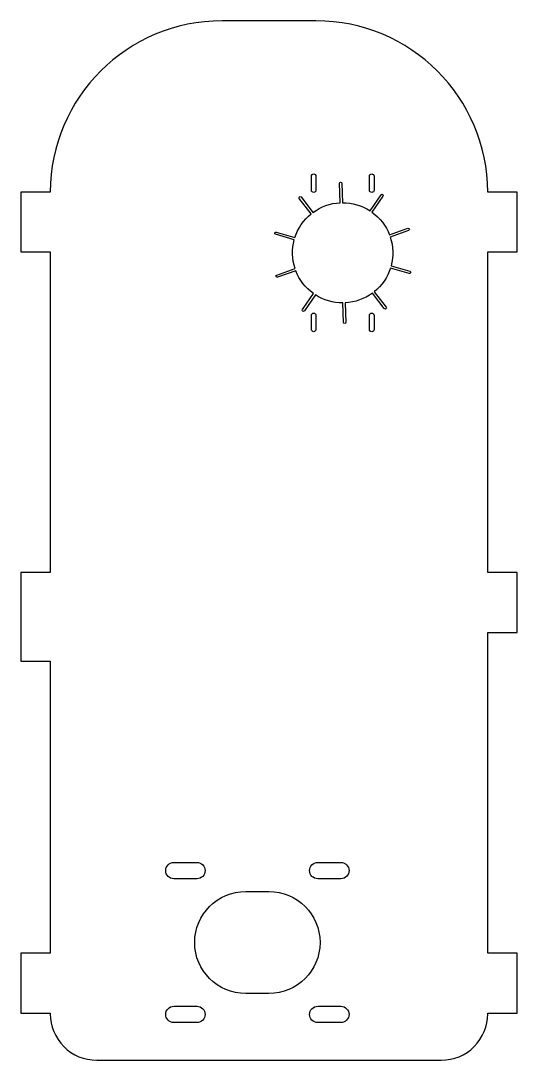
# Model space of a CAD drawing. Header units: inches. Extents: x -0.64 to 3.57, y 0 to 8.82.
import ezdxf

# ---------------------------------------------------------------- set-up
doc = ezdxf.new("R2010")
doc.units = ezdxf.units.IN
doc.header["$MEASUREMENT"] = 0

msp = doc.modelspace()

# ---------------------------------------------------------------- linework, layer by layer
for points in [[(-0.3937, 0.3937, 0.414214), (0, 0), (2.9232, 0, 0.414214), (3.3169, 0.3937), (3.3169, 0.3992), (3.5669, 0.3992), (3.5669, 0.9071), (3.3169, 0.9071), (3.3169, 3.6288), (3.5669, 3.6288), (3.5669, 4.1367), (3.3169, 4.1367), (3.3169, 6.8584), (3.5669, 6.8584), (3.5669, 7.3662), (3.3169, 7.3662, 0.413422), (1.8602, 8.819), (1.063, 8.819, 0.413422), (-0.3937, 7.3662), (-0.6437, 7.3662), (-0.6437, 6.8584), (-0.3937, 6.8584), (-0.3937, 4.1367), (-0.6437, 4.1367), (-0.6437, 3.387), (-0.3937, 3.387), (-0.3937, 0.9071), (-0.6437, 0.9071), (-0.6437, 0.3992), (-0.3937, 0.3992)], [(1.8602, 7.382, -1), (1.8209, 7.382), (1.8209, 7.5001, -1), (1.8602, 7.5001)], [(2.3524, 7.382, -1), (2.313, 7.382), (2.313, 7.5001, -1), (2.3524, 7.5001)], [(2.4394, 6.3768), (2.3384, 6.5079, -0.14654), (2.1086, 6.4259), (2.1133, 6.2605, -1), (2.0936, 6.2599), (2.0889, 6.4253, -0.14654), (1.8548, 6.494), (1.7614, 6.3574, -1), (1.7452, 6.3686), (1.8386, 6.5051, -0.14654), (1.6896, 6.6984), (1.5337, 6.6428, -1), (1.5271, 6.6613), (1.6829, 6.7169, -0.14654), (1.676, 6.9608), (1.5172, 7.0074, -1), (1.5228, 7.0263), (1.6815, 6.9797, -0.14654), (1.8192, 7.1811), (1.7182, 7.3121, -1), (1.7338, 7.3242), (1.8348, 7.1931, -0.14654), (2.0646, 7.2751), (2.0599, 7.4405, -1), (2.0796, 7.4411), (2.0843, 7.2757, -0.14654), (2.3184, 7.2069), (2.4118, 7.3435, -1), (2.4281, 7.3324), (2.3347, 7.1958, -0.14654), (2.4837, 7.0026), (2.6395, 7.0582, -1), (2.6461, 7.0397), (2.4903, 6.9841, -0.14654), (2.4973, 6.7402), (2.656, 6.6936, -1), (2.6505, 6.6747), (2.4917, 6.7213, -0.14654), (2.354, 6.5199), (2.455, 6.3888, -1)], [(1.8602, 6.2009, -1), (1.8209, 6.2009), (1.8209, 6.319, -1), (1.8602, 6.319)], [(2.3524, 6.2009, -1), (2.313, 6.2009), (2.313, 6.319, -1), (2.3524, 6.319)], [(0.6541, 1.6777), (0.851, 1.6777, -1), (0.851, 1.5399), (0.6541, 1.5399, -1)], [(1.8746, 1.6777), (2.0715, 1.6777, -1), (2.0715, 1.5399), (1.8746, 1.5399, -1)], [(1.2644, 1.4316), (1.4612, 1.4316, -1), (1.4612, 0.5655), (1.2644, 0.5655, -1)], [(0.6541, 0.4572), (0.851, 0.4572, -1), (0.851, 0.3194), (0.6541, 0.3194, -1)], [(1.8746, 0.4572), (2.0715, 0.4572, -1), (2.0715, 0.3194), (1.8746, 0.3194, -1)]]:
    msp.add_lwpolyline(points, format="xyb", close=True)

doc.saveas('drawing.dxf')
